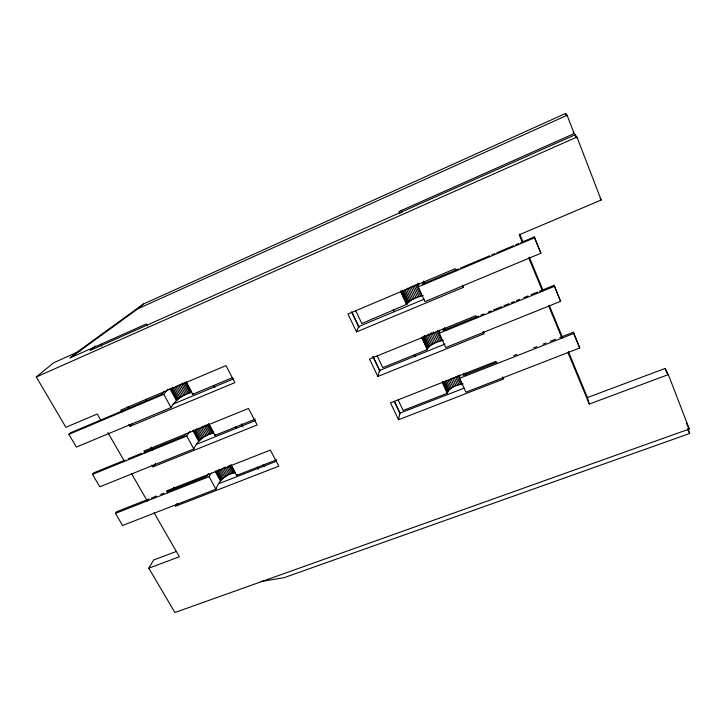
<?xml version="1.0" encoding="UTF-8"?>
<svg xmlns="http://www.w3.org/2000/svg" width="726" height="726" viewBox="0 0 726 726"><rect width="100%" height="100%" fill="white"/><g stroke="black" fill="none" stroke-linecap="round" stroke-linejoin="round"><path stroke-width="1.09" d="M463.46 373.318L463.37 375.451L496.902 362.274M559.764 337.572L573.386 332.218L579.72 347.999L465.874 392.194L459.585 378.282L459.758 374.925M456.11 270.771L455.193 268.693L347.99 314.022L356.548 331.909L463.388 287.369L463.487 285.5M443.323 328.615L443.105 330.511L478.724 316.001M145.581 401.315L145.835 399.191M539.491 291.244L554.156 285.273L560.59 301.326L445.691 347.572L439.212 333.252L439.575 330.266M502.646 376.939L503.563 379.008L398.565 419.728L399.863 413.158L394.254 401.396M422.677 282.196L422.251 284.247L458.578 268.91M398.166 399.972L403.157 410.471L447.352 393.247C449.031 387.158 457.434 384.934 463.115 383.863M520.841 242.611L534.336 236.912L540.888 253.247L424.91 301.644L418.24 286.897L418.92 283.793M483.725 331.7L483.761 333.86L377.856 376.44L379.507 370.487L372.783 356.375M377.175 355.831L382.774 367.61L427.342 349.614L427.251 349.142C430.554 343.815 437.542 341.601 443.423 340.294M356.548 331.909L358.58 326.609L424.12 299.212M355.577 310.41L361.82 323.533L406.696 304.33C410.508 299.312 417.25 297.115 423.167 295.5M149.157 498.934L116.677 511.703L115.443 513.391L122.558 525.47L215.985 489.206C218.68 480.494 226.403 474.042 235.26 472.608M115.443 513.391L209.07 476.637L211.13 473.098M208.389 473.57L206.783 476.292L166.971 491.938M668.356 374.598L589.267 404.055L587.425 397.549L665.125 368.454L668.356 374.598L689.301 429.03L174.893 612.517L148.794 568.168L153.676 559.964L176.581 551.388M177.135 503.463L175.402 506.276L278.811 466.174L270.353 450.084L166.662 490.867L167.751 492.791M125.081 460.066L93.808 472.808L92.483 474.387L99.78 486.783L193.824 448.94C197.336 440.609 205.131 434.792 213.816 432.968L209.061 424.184M230.823 464.867L236.54 475.43L237.048 474.686M92.483 474.387L186.718 436.027L189.894 431.435M185.674 434.184L184.504 435.863L143.848 452.425M151.97 464.967L153.023 466.827L155.536 463.333M164.167 391.26L161.608 394.327L70.331 432.877L68.906 434.348L76.393 447.071L171.046 407.576C175.438 399.754 183.27 394.49 191.791 392.276L186.246 382.03M208.48 423.585L214.887 435.428L215.44 434.729M68.906 434.348L163.749 394.309L167.924 389.272M128.956 424.401L130.045 426.316L132.087 423.893M186.037 382.103L192.653 394.336L193.243 393.692M95.297 345.984L90.16 350.431L575.137 134.791L576.943 137.032L601.173 200.013L519.181 234.825L522.212 242.139M147.36 325.974L146.289 324.014L70.15 357.9L137.976 308.713L143.394 304.031L565.545 113.483L567.124 115.289L574.166 133.575L399.028 211.529L399.944 213.589M70.15 357.9L76.475 352.582L143.394 304.031M101.15 420.844L97.211 414.001L65.903 427.296L36.3 376.994L53.697 362.737L80.595 350.749M137.976 308.713L567.124 115.289M36.3 376.994L576.943 137.032M460.647 268.03L489.714 255.761M491.783 254.88L494.896 253.565M496.974 252.684L513.581 245.678M515.66 244.798L518.772 243.482M418.24 286.897L534.554 237.801L534.336 236.912M192.653 394.336L232.393 377.701M173.069 404.164L233.609 378.854M130.045 426.316L234.897 382.611L225.968 365.614L120.825 410.063L121.904 411.978M128.212 458.796L141.761 453.269M480.821 315.148L483.961 313.868M488.153 312.162L491.293 310.882M493.39 310.029L501.775 306.608M503.871 305.755L509.107 303.622M511.204 302.769L514.344 301.49M516.44 300.637L519.58 299.357M523.773 297.651L527.965 295.945M531.105 294.665L537.394 292.097M439.212 333.252L554.446 286.334L554.156 285.273M214.887 435.428L255.389 419.065M196.8 444.203L255.443 420.545M379.507 370.487L445.138 344.006M153.023 466.827L257.149 424.964L248.464 408.429L144.047 451L145.1 452.861M151.253 498.109L156.498 496.049M160.682 494.406L163.831 493.172M513.663 355.686L516.812 354.451M533.574 347.863L536.714 346.629M543.003 344.16L546.143 342.926M550.335 341.274L555.581 339.214M459.585 378.282L573.758 333.452L573.386 332.218M236.54 475.43L276.751 459.758M218.898 483.634L276.697 461.128M399.863 413.158L464.15 388.12M148.794 568.168L179.395 556.76L154.066 512.765M687.758 428.431L689.7 433.476L284.211 577.642L260.815 581.553M573.032 132.159L574.166 133.575M600.075 198.343L601.173 200.013M107.902 432.578L124.228 460.937M131.551 473.651L147.314 501.031M128.048 406.669L129.11 408.556M150.89 447.152L152.542 450.084M173.587 487.373L174.657 489.27M100.678 344.224L101.767 346.175M163.749 394.309L171.046 407.576M186.718 436.027L193.824 448.94M209.07 476.637L215.985 489.206M171.726 388.138L177.834 399.309M194.722 430.191L200.049 439.947M217.02 470.974L221.693 479.523M170.928 388.837L177.044 400.017M193.425 429.955L199.305 440.7M215.785 470.811L220.985 480.331M169.83 388.528L176.463 400.652M192.88 430.627L198.77 441.39M215.277 471.537L220.495 481.057M177.053 385.887L182.616 396.087M199.922 427.868L204.696 436.625M222.065 468.524L226.194 476.102M175.674 386.695L181.237 396.904M198.57 428.694L203.344 437.451M220.749 469.359L224.879 476.946M174.385 387.512L179.957 397.73M196.782 428.558L202.1 438.295M219.007 469.268L223.672 477.808M172.715 387.385L178.814 398.538M195.666 429.384L200.993 439.13M217.936 470.13L222.601 478.679M182.798 383.11L188.343 393.329M205.594 425.137L210.349 433.903M228.182 466.791L231.785 473.434M181.409 383.7L186.954 393.909M204.215 425.699L208.97 434.457M226.811 467.317L230.414 473.96M179.966 384.363L185.511 394.572M202.781 426.344L207.545 435.11M224.879 467.009L228.999 474.595M178.496 385.098L184.05 395.307M201.338 427.079L206.102 435.836M223.454 467.735L227.583 475.312M231.14 464.994L234.743 471.664M185.248 382.266L190.793 392.503M208.044 424.374L212.8 433.15M230.632 466.092L234.244 472.744M184.086 382.629L189.631 392.857M206.883 424.692L211.638 433.467M228.953 465.42L233.073 473.025M213.734 385.56L214.796 387.548M235.505 426.407L236.567 428.404M257.276 467.263L258.338 469.259M241.295 423.911L242.883 426.915M263.03 464.885L264.082 466.882M686.279 423.076L689.301 429.03M687.74 429.592L689.7 433.476M377.856 376.44L369.534 359.052L475.811 315.719L476.692 317.734M398.565 419.728L390.479 402.83L495.831 361.394L496.738 363.463M351.938 312.198L359.207 327.435M373.255 356.902L380.043 371.131M394.581 401.605L400.398 413.802M351.584 311.935L358.58 326.609M393.419 309.684L394.372 311.735M414.283 354.696L415.236 356.738M405.008 289.765L410.145 301M425.98 335.639L430.518 345.576M446.354 380.224L450.329 388.918M403.874 290.536L409.019 301.789M424.42 335.457L429.42 346.393M445.283 381.068L449.258 389.762M402.458 290.255L408.085 302.533M423.512 336.238L428.522 347.173M444.412 381.885L448.396 390.588M401.741 290.926L407.368 303.214M422.831 336.955L427.85 347.908M443.323 381.685L447.76 391.368M401.26 291.516L406.905 303.822M422.396 337.608L427.423 348.571M442.479 381.422L447.37 392.085M400.58 290.981L406.696 304.33M421.752 337.163L427.251 349.142M442.334 382.039L447.225 392.712M400.625 291.353L406.76 304.729M421.842 337.608L427.342 349.614M442.443 382.548L447.352 393.247M409.292 287.378L414.401 298.604M430.164 333.234L434.692 343.162M450.9 378.763L454.412 386.486M407.758 288.158L412.876 299.384M428.667 334.014L433.186 343.933M449.421 379.535L452.942 387.257M406.324 288.957L411.451 300.192M427.251 334.822L431.788 344.75M448.042 380.351L451.563 388.074M415.49 284.864L420.59 296.126M436.78 331.846L440.836 340.812M457.008 376.513L460.52 384.254M414.011 285.363L419.12 296.616M435.301 332.299L439.357 341.247M455.538 376.912L459.05 384.653M412.459 285.953L417.568 297.197M433.304 331.864L437.814 341.801M454.004 377.438L457.507 385.17M410.871 286.634L415.98 297.869M431.725 332.508L436.244 342.445M452.443 378.055L455.955 385.787M417.595 283.176L418.521 285.227M438.903 330.321L439.811 332.317M416.851 284.474L421.951 295.745M437.687 330.521L442.198 340.485M457.943 375.269L461.89 383.99M423.984 281.688L424.91 283.757M444.893 328.17L445.8 330.185M465.203 373.318L466.083 375.278M423.548 281.116L424.42 283.049M444.548 327.789L445.455 329.804M464.921 373.055L465.802 375.015M401.287 210.213L402.195 212.246M462.471 285.3L463.388 287.369M482.881 331.846L483.761 333.86M519.771 234.09L523.237 242.475M529.308 257.14L542.758 289.629M549.255 305.347L562.269 336.782M568.34 351.448L587.425 397.549M528.7 257.812L542.54 291.235M548.602 305.864L562.015 338.243M568.068 352.872L589.267 404.055M534.554 237.801L540.888 253.247M554.446 286.334L560.59 301.326M573.758 333.452L579.72 347.999M575.137 134.791L576.353 137.931M665.125 368.454L667.149 373.718M565.545 113.483L566.353 115.597"/></g></svg>
